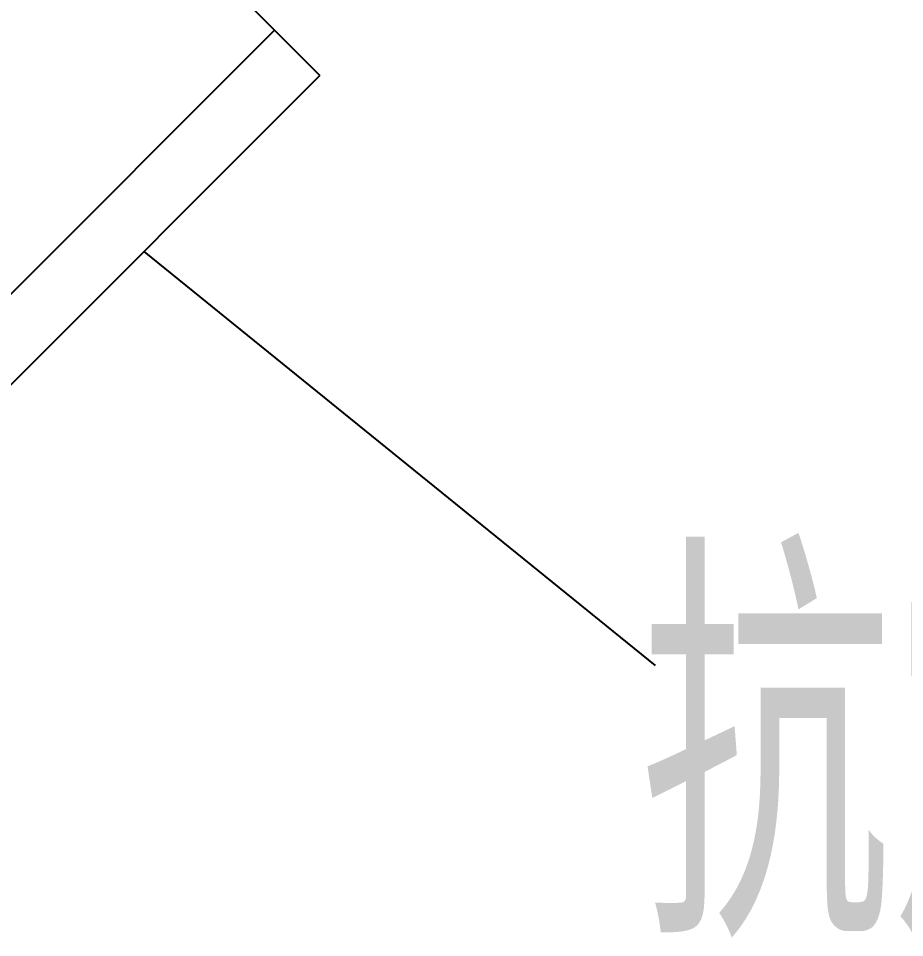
# Model space of a CAD drawing. Extents: x 1382187 to 1725648, y 860327 to 1571294.
# Drawn here: x 1510363 to 1511346, y 1234634 to 1235654 of the extents above; entities that cross this region are included whole.
import ezdxf

# ---------------------------------------------------------------- set-up
doc = ezdxf.new("R2010")
doc.units = 0
doc.header["$LTSCALE"] = 1000
doc.header["$MEASUREMENT"] = 0
doc.layers.add('W_DIM', color=4, linetype='Continuous')
doc.styles.get("Standard").update_dxf_attribs({"font": 'gbenor.shx', "bigfont": 'gbcbig.shx'})
doc.styles.add('wwp100', font='txt.shx', dxfattribs={"width": 0.7, "height": 400, "bigfont": 'hztxt.shx'})
doc.dimstyles.get("Standard").update_dxf_attribs({"dimtxt": 0.18, "dimasz": 0.18, "dimexe": 0.18, "dimexo": 0.0625, "dimgap": 0.09, "dimtad": 0, "dimtih": 1, "dimtoh": 1, "dimdec": 4, "dimzin": 0, "dimdsep": 46, "dimtxsty": 'Standard', "dimcen": 0.09, "dimadec": 0, "dimazin": 0, "dimtfac": 1, "dimtdec": 4, "dimtofl": 0, "dimtmove": 0, "dimatfit": 3, "dimfxl": 0, "dimtolj": 1, "dimtzin": 0, "dimarcsym": 0})

msp = doc.modelspace()

# ---------------------------------------------------------------- linework, layer by layer
at = {"linetype": 'Continuous'}
for p, q in [((1510697.5, 1235591), (1510446.7, 1235841.7)), ((1510218.9, 1235213), (1510647.1, 1235641.3)), ((1510697.5, 1235591), (1510199.8, 1235093.2))]:
    msp.add_line(p, q, dxfattribs=at)

# ---------------------------------------------------------------- texts
at = {"layer": 'W_DIM', "color": 7, "style": 'wwp100', "width": 0.7}
msp.add_text('抗震连接座B', height=400, dxfattribs=at).set_placement((1511052.3, 1234637.6))

# ---------------------------------------------------------------- leaders
msp.add_leader([(1510502.2, 1235395.7), (1511069.3, 1234936.1)], dimstyle='Standard', override={"dimgap": 20})

doc.saveas('drawing.dxf')
